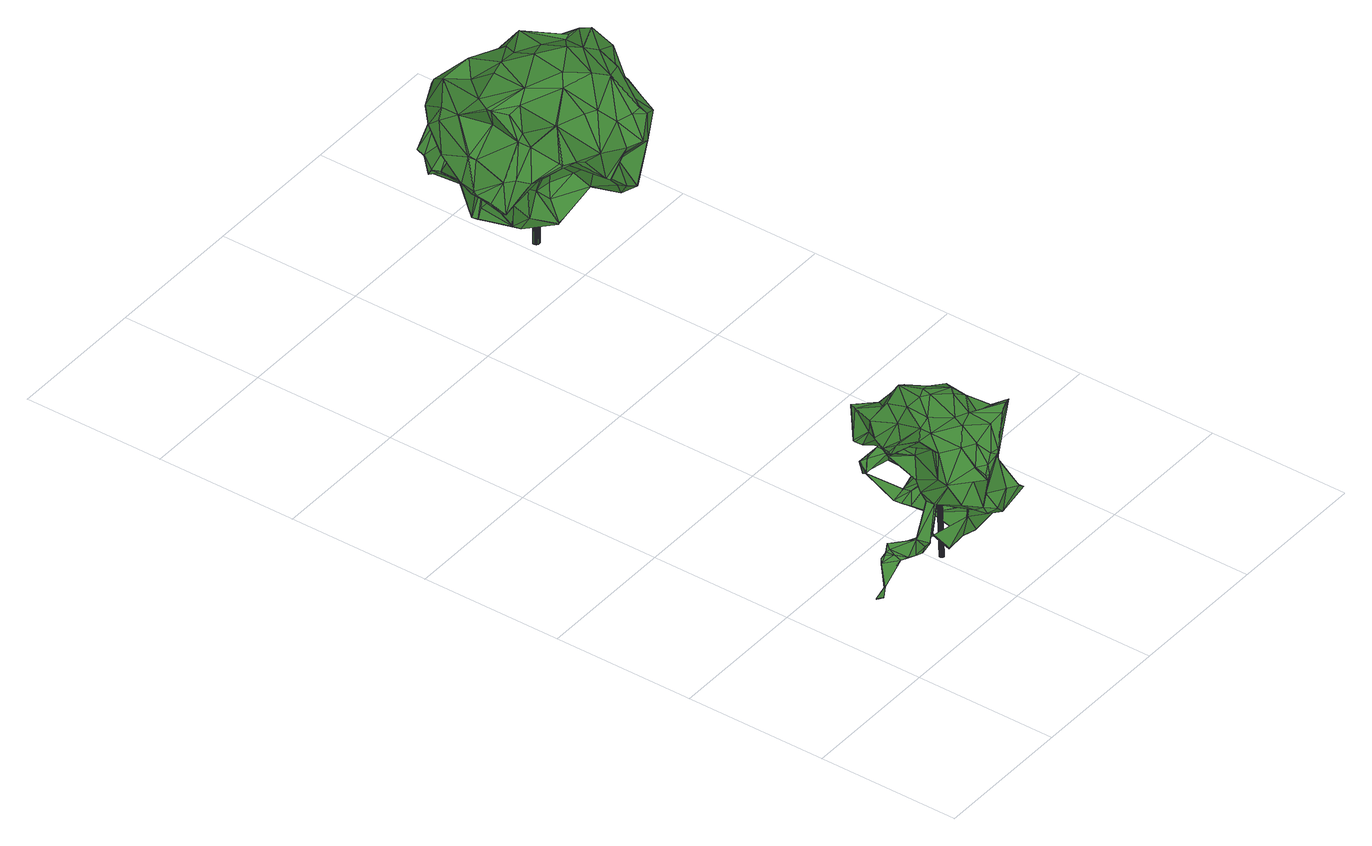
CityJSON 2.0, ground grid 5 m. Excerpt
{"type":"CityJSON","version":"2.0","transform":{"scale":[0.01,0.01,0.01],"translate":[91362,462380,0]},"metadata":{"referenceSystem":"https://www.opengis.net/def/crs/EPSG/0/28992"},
"CityObjects":{
"tree1":{"type":"SolitaryVegetationObject","attributes":{"gtid":283,"crown_width_m":5.28,"crown_median_z":3.68,"trunk_H_m":3.56,"trunk_DBH_m":0.152,"trunk_radius_m":0.0759,"trunk_base_height_m":0.12,"original_gtid":"288"},"geometry":[{"type":"Solid","lod":"3","boundaries":[[[[0,1,2]],[[3,4,5]],[[6,7,8]],[[9,10,11]],[[12,13,14]],[[15,16,17]],[[18,19,20]],[[21,13,12]],[[22,23,24]],[[25,23,22]],[[26,27,18]],[[28,29,30]],[[31,32,33]],[[34,35,36]],[[37,38,39]],[[40,41,42]],[[43,44,45]],[[46,47,48]],[[49,5,50]],[[51,52,53]],[[54,55,56]],[[15,49,57]],[[54,58,55]],[[59,4,60]],[[61,62,56]],[[63,64,65]],[[66,67,36]],[[68,69,70]],[[37,70,69]],[[71,37,39]],[[32,72,73]],[[32,73,33]],[[58,74,55]],[[75,76,77]],[[78,79,80]],[[81,79,78]],[[82,83,84]],[[82,84,85]],[[72,32,86]],[[86,87,72]],[[88,89,90]],[[91,92,93]],[[94,92,91]],[[95,96,97]],[[98,97,96]],[[26,99,100]],[[101,102,103]],[[101,103,104]],[[105,106,107]],[[108,109,67]],[[21,110,13]],[[54,111,112]],[[113,114,115]],[[116,117,11]],[[118,7,6]],[[119,120,121]],[[122,111,123]],[[124,125,126]],[[127,59,60]],[[128,24,25]],[[12,14,98]],[[129,70,130]],[[131,130,70]],[[132,133,128]],[[4,36,60]],[[4,34,36]],[[68,134,135]],[[136,137,138]],[[139,140,141]],[[142,141,140]],[[106,105,143]],[[144,9,145]],[[146,85,147]],[[148,149,150]],[[23,59,151]],[[152,20,19]],[[108,153,139]],[[67,153,108]],[[154,155,156]],[[154,156,157]],[[158,159,75]],[[158,75,160]],[[161,128,162]],[[25,162,128]],[[121,109,163]],[[164,165,166]],[[65,167,99]],[[168,169,170]],[[117,116,171]],[[172,25,24]],[[173,113,174]],[[175,5,45]],[[74,176,55]],[[168,44,169]],[[177,64,63]],[[178,179,138]],[[118,6,180]],[[28,10,144]],[[9,144,10]],[[74,181,176]],[[182,183,133]],[[61,33,63]],[[8,184,180]],[[25,185,23]],[[141,135,28]],[[99,62,61]],[[180,6,8]],[[171,186,2]],[[131,186,171]],[[149,148,167]],[[51,187,21]],[[188,189,143]],[[85,84,190]],[[18,191,62]],[[120,192,121]],[[81,155,193]],[[26,62,99]],[[26,18,62]],[[194,103,86]],[[195,102,101]],[[23,50,59]],[[48,84,83]],[[74,58,196]],[[11,10,130]],[[1,197,2]],[[160,198,158]],[[199,200,125]],[[144,46,201]],[[13,113,14]],[[171,2,197]],[[117,171,202]],[[139,153,203]],[[143,53,204]],[[106,143,204]],[[204,150,106]],[[65,64,149]],[[55,176,56]],[[205,206,207]],[[207,208,16]],[[53,143,189]],[[145,93,47]],[[209,161,162]],[[162,210,209]],[[151,59,127]],[[12,211,21]],[[141,108,139]],[[212,108,141]],[[118,180,213]],[[89,214,90]],[[209,132,161]],[[215,147,216]],[[175,44,217]],[[218,70,219]],[[176,220,56]],[[111,54,221]],[[21,187,110]],[[13,174,113]],[[26,100,222]],[[83,82,146]],[[198,164,223]],[[160,164,198]],[[172,24,151]],[[224,4,3]],[[29,134,119]],[[34,224,35]],[[225,35,224]],[[226,102,195]],[[92,94,227]],[[92,227,228]],[[88,209,210]],[[91,203,166]],[[88,210,89]],[[223,203,153]],[[46,144,145]],[[181,74,196]],[[47,46,145]],[[46,229,207]],[[48,229,46]],[[223,164,166]],[[131,116,130]],[[95,217,168]],[[218,230,186]],[[28,134,29]],[[135,134,28]],[[116,131,171]],[[1,231,232]],[[232,231,230]],[[51,189,233]],[[53,189,51]],[[48,47,234]],[[48,234,84]],[[235,22,182]],[[155,22,235]],[[88,236,132]],[[88,132,209]],[[132,236,133]],[[237,133,236]],[[89,182,237]],[[238,126,125]],[[239,126,238]],[[125,200,32]],[[240,204,52]],[[241,242,112]],[[146,147,228]],[[78,242,241]],[[11,142,9]],[[105,107,243]],[[43,157,44]],[[169,44,157]],[[51,211,52]],[[21,211,51]],[[168,217,44]],[[40,244,41]],[[152,222,157]],[[155,245,22]],[[154,245,155]],[[196,90,181]],[[32,200,86]],[[133,183,24]],[[86,200,194]],[[212,144,201]],[[201,163,212]],[[217,95,97]],[[118,231,7]],[[16,201,207]],[[46,207,201]],[[77,160,75]],[[233,227,94]],[[175,45,44]],[[145,9,142]],[[86,103,87]],[[102,87,103]],[[204,53,52]],[[246,153,66]],[[35,225,173]],[[172,247,248]],[[110,76,159]],[[205,239,20]],[[237,236,89]],[[249,250,205]],[[105,188,143]],[[107,150,149]],[[15,17,208]],[[251,252,210]],[[253,155,89]],[[67,66,153]],[[173,174,159]],[[253,89,210]],[[212,28,144]],[[212,141,28]],[[63,73,177]],[[198,223,153]],[[254,166,165]],[[254,94,91]],[[160,77,165]],[[16,163,201]],[[246,198,153]],[[36,255,66]],[[255,246,66]],[[35,255,36]],[[157,43,154]],[[112,111,122]],[[23,185,49]],[[36,109,121]],[[125,31,238]],[[175,173,225]],[[120,119,247]],[[130,116,11]],[[43,45,154]],[[205,207,249]],[[68,129,30]],[[132,128,161]],[[196,236,88]],[[113,115,14]],[[170,256,168]],[[168,256,95]],[[14,115,98]],[[97,98,115]],[[257,258,179]],[[240,256,100]],[[170,100,256]],[[88,90,196]],[[191,80,79]],[[173,114,113]],[[52,98,96]],[[52,96,240]],[[3,5,175]],[[39,11,71]],[[238,31,259]],[[68,30,134]],[[226,260,243]],[[175,261,173]],[[262,261,175]],[[226,83,263]],[[73,63,33]],[[235,81,112]],[[195,101,83]],[[18,27,19]],[[172,127,120]],[[172,120,247]],[[247,119,134]],[[163,109,212]],[[36,67,109]],[[191,18,80]],[[232,202,1]],[[230,218,232]],[[260,146,228]],[[2,186,0]],[[230,0,186]],[[233,189,227]],[[68,70,129]],[[206,156,252]],[[185,25,172]],[[185,172,121]],[[60,121,192]],[[60,36,121]],[[157,156,206]],[[202,197,1]],[[202,171,197]],[[173,158,255]],[[35,173,255]],[[159,158,173]],[[255,158,246]],[[246,158,198]],[[91,140,139]],[[93,140,91]],[[243,107,264]],[[177,72,87]],[[73,72,177]],[[194,104,103]],[[91,139,203]],[[42,257,137]],[[136,257,42]],[[249,229,265]],[[32,31,125]],[[47,93,234]],[[22,24,183]],[[170,222,100]],[[170,169,222]],[[157,222,169]],[[215,93,92]],[[216,93,215]],[[80,242,78]],[[85,146,82]],[[99,266,100]],[[54,242,58]],[[112,242,54]],[[133,24,128]],[[200,199,267]],[[104,194,267]],[[267,194,200]],[[62,191,56]],[[83,226,195]],[[221,54,191]],[[56,191,54]],[[267,265,104]],[[226,264,102]],[[243,264,226]],[[166,203,223]],[[163,268,269]],[[265,48,101]],[[265,101,104]],[[270,250,265]],[[107,149,271]],[[267,199,265]],[[177,271,64]],[[149,64,271]],[[240,96,95]],[[240,95,256]],[[7,231,184]],[[7,184,8]],[[0,230,184]],[[0,184,1]],[[231,1,184]],[[231,118,213]],[[184,213,180]],[[184,230,213]],[[213,230,231]],[[129,130,272]],[[129,272,10]],[[129,10,30]],[[4,59,5]],[[28,30,10]],[[10,272,130]],[[206,252,251]],[[235,193,155]],[[237,182,133]],[[265,250,249]],[[16,208,17]],[[159,76,75]],[[218,186,273]],[[106,150,107]],[[177,87,274]],[[191,79,221]],[[107,271,264]],[[177,274,271]],[[102,264,274]],[[87,102,274]],[[260,188,243]],[[105,243,188]],[[30,29,248]],[[217,262,175]],[[240,150,204]],[[148,150,240]],[[225,3,175]],[[224,3,225]],[[232,275,202]],[[219,275,232]],[[218,219,232]],[[71,219,37]],[[219,70,37]],[[23,151,24]],[[70,273,131]],[[120,127,192]],[[162,245,210]],[[60,192,127]],[[212,109,108]],[[234,93,216]],[[216,147,276]],[[190,276,147]],[[228,227,260]],[[42,137,40]],[[111,193,123]],[[178,257,179]],[[89,81,182]],[[112,81,241]],[[58,242,80]],[[250,126,239]],[[124,126,250]],[[277,278,41]],[[80,220,176]],[[238,220,80]],[[83,101,48]],[[11,279,142]],[[39,279,11]],[[16,15,268]],[[16,268,163]],[[131,273,186]],[[247,134,30]],[[37,135,38]],[[5,59,50]],[[193,122,123]],[[40,280,277]],[[40,137,280]],[[57,269,268]],[[97,262,217]],[[152,27,222]],[[30,248,247]],[[97,115,262]],[[178,138,257]],[[263,260,226]],[[137,257,138]],[[89,236,214]],[[214,80,176]],[[22,183,182]],[[13,110,174]],[[34,4,224]],[[172,151,127]],[[56,259,61]],[[33,61,259]],[[210,245,251]],[[31,33,259]],[[94,77,233]],[[270,265,199]],[[205,250,239]],[[179,281,138]],[[25,245,162]],[[235,182,81]],[[49,185,121]],[[121,57,49]],[[15,208,49]],[[141,142,279]],[[135,279,38]],[[135,141,279]],[[121,163,57]],[[57,163,269]],[[39,38,279]],[[45,49,154]],[[49,208,154]],[[45,5,49]],[[254,165,94]],[[94,165,77]],[[160,165,164]],[[254,91,166]],[[157,20,152]],[[121,29,119]],[[20,157,282]],[[259,220,238]],[[238,283,239]],[[283,18,20]],[[238,80,283]],[[20,239,283]],[[65,99,284]],[[172,29,121]],[[80,18,283]],[[80,214,58]],[[196,214,236]],[[58,214,196]],[[219,71,275]],[[202,275,117]],[[117,275,11]],[[71,11,275]],[[42,278,280]],[[42,41,278]],[[277,280,278]],[[56,220,259]],[[190,147,85]],[[98,211,12]],[[52,211,98]],[[222,27,26]],[[27,152,19]],[[263,146,260]],[[83,146,263]],[[240,266,148]],[[100,266,240]],[[15,57,268]],[[276,190,285]],[[276,285,234]],[[112,122,235]],[[155,81,89]],[[235,122,193]],[[241,81,78]],[[205,20,206]],[[206,20,282]],[[233,76,51]],[[207,206,208]],[[136,258,257]],[[179,258,281]],[[214,176,90]],[[135,37,69]],[[135,69,68]],[[253,210,252]],[[176,181,90]],[[251,208,206]],[[260,227,188]],[[188,227,189]],[[145,140,93]],[[142,140,145]],[[149,167,65]],[[48,265,229]],[[207,229,249]],[[157,206,282]],[[258,136,281]],[[138,281,136]],[[77,76,233]],[[280,137,136]],[[280,136,42]],[[216,286,234]],[[51,76,187]],[[262,115,114]],[[286,276,234]],[[216,276,286]],[[172,248,29]],[[262,114,261]],[[159,174,110]],[[228,147,92]],[[215,92,147]],[[167,148,266]],[[167,266,99]],[[187,76,110]],[[173,261,114]],[[61,284,99]],[[63,284,61]],[[284,63,65]],[[70,218,273]],[[125,124,199]],[[274,264,271]],[[193,79,81]],[[270,124,250]],[[199,124,270]],[[25,22,245]],[[208,245,154]],[[251,245,208]],[[253,252,155]],[[41,244,277]],[[277,244,40]],[[84,285,190]],[[221,79,111]],[[193,111,79]],[[252,156,155]],[[49,50,23]],[[234,285,84]],[[287,288,289]],[[287,289,290]],[[290,289,291]],[[290,291,292]],[[289,288,293]],[[289,293,291]],[[291,293,294]],[[291,294,292]],[[293,288,295]],[[293,295,294]],[[294,295,296]],[[294,296,292]],[[295,288,297]],[[295,297,296]],[[296,297,298]],[[296,298,292]],[[297,288,299]],[[297,299,298]],[[298,299,300]],[[298,300,292]],[[299,288,301]],[[299,301,300]],[[300,301,302]],[[300,302,292]],[[301,288,303]],[[301,303,302]],[[302,303,304]],[[302,304,292]],[[303,288,305]],[[303,305,304]],[[304,305,306]],[[304,306,292]],[[305,288,307]],[[305,307,306]],[[306,307,308]],[[306,308,292]],[[307,288,309]],[[307,309,308]],[[308,309,310]],[[308,310,292]],[[309,288,311]],[[309,311,310]],[[310,311,312]],[[310,312,292]],[[311,288,313]],[[311,313,312]],[[312,313,314]],[[312,314,292]],[[313,288,315]],[[313,315,314]],[[314,315,316]],[[314,316,292]],[[315,288,317]],[[315,317,316]],[[316,317,318]],[[316,318,292]],[[317,288,319]],[[317,319,318]],[[318,319,320]],[[318,320,292]],[[319,288,321]],[[319,321,320]],[[320,321,322]],[[320,322,292]],[[321,288,323]],[[321,323,322]],[[322,323,324]],[[322,324,292]],[[323,288,325]],[[323,325,324]],[[324,325,326]],[[324,326,292]],[[325,288,327]],[[325,327,326]],[[326,327,328]],[[326,328,292]],[[327,288,329]],[[327,329,328]],[[328,329,330]],[[328,330,292]],[[329,288,331]],[[329,331,330]],[[330,331,332]],[[330,332,292]],[[331,288,333]],[[331,333,332]],[[332,333,334]],[[332,334,292]],[[333,288,335]],[[333,335,334]],[[334,335,336]],[[334,336,292]],[[335,288,287]],[[335,287,336]],[[336,287,290]],[[336,290,292]]]]}]},
"tree2":{"type":"SolitaryVegetationObject","attributes":{"gtid":260,"crown_width_m":7.2,"crown_median_z":4.15,"trunk_H_m":3.86,"trunk_DBH_m":0.226,"trunk_radius_m":0.113,"trunk_base_height_m":0.29,"original_gtid":"265"},"geometry":[{"type":"Solid","lod":"3","boundaries":[[[[337,338,339]],[[340,341,342]],[[343,341,340]],[[343,340,344]],[[345,343,344]],[[346,339,347]],[[348,349,350]],[[351,350,349]],[[352,353,354]],[[355,354,353]],[[356,357,358]],[[356,358,359]],[[360,361,362]],[[363,364,365]],[[366,367,368]],[[369,370,371]],[[372,373,374]],[[375,376,377]],[[378,379,380]],[[381,382,383]],[[384,385,386]],[[387,385,384]],[[388,389,390]],[[391,386,392]],[[375,393,394]],[[395,396,384]],[[355,397,398]],[[399,391,400]],[[401,402,370]],[[403,382,381]],[[404,405,406]],[[407,406,405]],[[362,358,357]],[[359,358,362]],[[408,409,410]],[[411,412,413]],[[414,384,386]],[[349,415,416]],[[345,344,417]],[[396,387,384]],[[418,419,420]],[[421,422,423]],[[424,425,400]],[[399,400,425]],[[426,392,427]],[[390,417,344]],[[428,429,430]],[[431,432,433]],[[434,435,430]],[[436,437,421]],[[438,437,436]],[[439,428,430]],[[440,428,439]],[[376,441,377]],[[339,442,443]],[[380,337,444]],[[416,445,346]],[[385,387,446]],[[432,447,448]],[[357,356,449]],[[450,342,341]],[[451,418,420]],[[414,391,399]],[[414,386,391]],[[452,428,440]],[[371,370,408]],[[430,435,453]],[[430,453,439]],[[399,454,414]],[[455,456,378]],[[404,457,354]],[[404,354,355]],[[458,350,351]],[[347,459,460]],[[461,428,452]],[[462,463,437]],[[338,464,459]],[[465,466,467]],[[468,469,470]],[[468,353,469]],[[381,471,403]],[[392,385,427]],[[392,386,385]],[[362,361,359]],[[454,399,425]],[[472,473,474]],[[475,346,347]],[[452,440,476]],[[388,366,389]],[[477,478,479]],[[480,481,413]],[[482,406,483]],[[464,484,369]],[[485,369,484]],[[390,389,417]],[[374,486,487]],[[452,488,461]],[[342,489,490]],[[338,459,347]],[[456,491,378]],[[338,347,339]],[[364,492,493]],[[494,394,495]],[[496,497,498]],[[435,481,453]],[[435,388,481]],[[499,360,431]],[[398,478,374]],[[398,382,478]],[[436,421,372]],[[470,500,446]],[[398,374,373]],[[462,501,502]],[[431,503,499]],[[433,503,431]],[[345,504,343]],[[424,505,425]],[[380,444,378]],[[373,423,506]],[[480,401,507]],[[366,504,345]],[[366,345,417]],[[507,508,440]],[[450,341,509]],[[341,473,509]],[[346,510,416]],[[511,512,505]],[[401,370,369]],[[483,513,511]],[[483,511,482]],[[514,415,515]],[[460,459,369]],[[369,459,464]],[[516,517,518]],[[375,519,376]],[[445,520,346]],[[490,489,460]],[[375,377,441]],[[437,463,421]],[[421,463,521]],[[502,503,433]],[[486,478,522]],[[471,468,523]],[[471,381,468]],[[348,515,415]],[[523,468,350]],[[394,491,519]],[[379,491,394]],[[373,421,423]],[[394,494,524]],[[525,524,494]],[[434,429,428]],[[430,429,434]],[[470,354,457]],[[521,422,421]],[[451,526,527]],[[457,404,528]],[[376,519,529]],[[375,394,519]],[[474,530,472]],[[506,423,531]],[[512,532,505]],[[500,533,427]],[[534,451,535]],[[536,351,510]],[[352,469,353]],[[476,440,508]],[[537,530,474]],[[372,538,436]],[[539,528,540]],[[367,388,501]],[[367,501,462]],[[440,480,507]],[[436,538,438]],[[342,450,489]],[[541,495,393]],[[480,453,481]],[[393,495,394]],[[484,508,485]],[[542,460,489]],[[424,400,539]],[[473,341,474]],[[543,540,482]],[[539,540,543]],[[460,475,347]],[[479,382,544]],[[457,528,539]],[[545,381,383]],[[387,396,468]],[[397,353,545]],[[546,547,548]],[[472,487,549]],[[550,551,456]],[[552,380,553]],[[554,553,380]],[[545,383,382]],[[369,371,460]],[[490,460,371]],[[492,555,361]],[[390,481,388]],[[556,380,379]],[[370,402,412]],[[361,555,359]],[[499,557,360]],[[360,362,431]],[[432,431,362]],[[525,363,461]],[[558,423,559]],[[558,559,465]],[[556,560,476]],[[371,408,410]],[[371,410,490]],[[342,410,409]],[[443,444,337]],[[443,337,339]],[[406,513,483]],[[433,422,521]],[[427,533,426]],[[370,409,408]],[[453,480,439]],[[401,480,402]],[[551,550,561]],[[551,561,454]],[[439,480,440]],[[359,494,562]],[[525,494,359]],[[458,419,527]],[[378,444,455]],[[443,455,444]],[[500,539,533]],[[500,457,539]],[[400,533,539]],[[426,533,400]],[[432,448,433]],[[344,409,563]],[[355,558,564]],[[422,565,423]],[[370,412,409]],[[448,422,433]],[[543,566,505]],[[567,566,543]],[[514,515,568]],[[555,492,363]],[[369,507,401]],[[485,507,369]],[[400,392,426]],[[391,392,400]],[[385,500,427]],[[396,515,348]],[[395,515,396]],[[550,568,515]],[[550,515,395]],[[403,523,350]],[[471,523,403]],[[414,561,569]],[[493,557,570]],[[492,557,493]],[[570,557,499]],[[445,415,514]],[[349,510,351]],[[416,510,349]],[[511,513,571]],[[374,487,538]],[[502,572,503]],[[526,479,544]],[[567,543,482]],[[555,363,359]],[[410,342,490]],[[359,363,525]],[[525,461,488]],[[492,364,363]],[[389,366,417]],[[458,351,419]],[[428,365,434]],[[480,412,402]],[[438,573,437]],[[574,573,438]],[[462,575,367]],[[536,419,351]],[[496,419,536]],[[424,539,543]],[[545,468,381]],[[357,447,432]],[[502,501,435]],[[461,365,428]],[[363,365,461]],[[443,442,576]],[[443,576,455]],[[442,520,568]],[[492,361,557]],[[577,572,516]],[[516,572,502]],[[578,486,522]],[[491,529,519]],[[482,540,528]],[[454,561,414]],[[524,379,394]],[[447,579,547]],[[449,541,580]],[[449,356,541]],[[445,416,415]],[[536,510,346]],[[536,346,475]],[[506,581,373]],[[577,570,572]],[[499,503,572]],[[499,572,570]],[[467,582,564]],[[564,405,404]],[[339,346,520]],[[550,569,561]],[[403,544,382]],[[563,409,411]],[[507,485,508]],[[348,415,349]],[[360,557,361]],[[366,368,504]],[[438,504,368]],[[583,541,532]],[[583,532,512]],[[541,393,532]],[[536,475,496]],[[337,552,338]],[[556,379,524]],[[541,356,495]],[[584,448,447]],[[407,513,406]],[[355,353,397]],[[465,564,558]],[[411,409,412]],[[477,534,549]],[[340,409,344]],[[342,409,340]],[[403,585,544]],[[586,584,546]],[[586,546,559]],[[378,491,379]],[[352,354,470]],[[372,421,373]],[[482,511,567]],[[478,486,374]],[[509,489,450]],[[587,588,516]],[[542,489,496]],[[374,538,372]],[[434,518,588]],[[511,505,566]],[[350,585,403]],[[491,456,529]],[[579,589,548]],[[551,376,529]],[[476,560,452]],[[488,452,560]],[[414,569,384]],[[395,384,569]],[[549,487,578]],[[486,578,487]],[[419,418,527]],[[466,465,407]],[[524,525,560]],[[524,560,556]],[[488,560,525]],[[395,569,550]],[[355,581,558]],[[494,356,562]],[[495,356,494]],[[458,526,544]],[[458,544,585]],[[343,537,341]],[[489,497,496]],[[496,420,419]],[[564,582,405]],[[352,470,469]],[[554,476,484]],[[493,570,577]],[[538,537,438]],[[388,435,501]],[[435,434,587]],[[504,438,537]],[[504,537,343]],[[477,526,451]],[[479,526,477]],[[355,564,404]],[[398,397,382]],[[545,382,397]],[[559,423,565]],[[513,548,589]],[[513,589,571]],[[465,467,564]],[[339,520,442]],[[556,476,554]],[[556,554,380]],[[477,522,478]],[[497,509,590]],[[464,338,552]],[[484,476,508]],[[568,520,514]],[[445,514,520]],[[380,552,337]],[[568,576,442]],[[591,576,568]],[[502,435,587]],[[502,587,516]],[[545,353,468]],[[348,468,396]],[[350,468,348]],[[425,592,454]],[[505,592,425]],[[424,543,505]],[[505,441,592]],[[454,592,441]],[[511,566,567]],[[357,579,447]],[[497,590,498]],[[365,593,434]],[[458,527,526]],[[382,479,478]],[[482,528,406]],[[388,367,366]],[[591,456,576]],[[455,576,456]],[[466,407,582]],[[405,582,407]],[[591,550,456]],[[475,542,496]],[[591,568,550]],[[404,406,528]],[[549,578,522]],[[549,522,477]],[[460,542,475]],[[448,584,586]],[[481,411,413]],[[344,411,390]],[[481,390,411]],[[474,341,537]],[[344,563,411]],[[362,357,432]],[[537,538,530]],[[580,594,579]],[[580,579,357]],[[462,574,575]],[[487,472,530]],[[487,530,538]],[[498,420,496]],[[413,412,480]],[[473,590,509]],[[473,535,590]],[[579,594,589]],[[451,527,418]],[[595,368,575]],[[575,368,367]],[[516,518,577]],[[364,518,365]],[[593,518,434]],[[365,518,593]],[[577,518,493]],[[493,518,364]],[[547,546,584]],[[385,446,500]],[[441,596,454]],[[376,596,441]],[[454,596,551]],[[376,551,596]],[[420,535,451]],[[470,457,500]],[[477,451,534]],[[498,590,420]],[[420,590,535]],[[551,529,456]],[[470,446,468]],[[468,446,387]],[[472,535,473]],[[509,497,489]],[[472,549,535]],[[587,434,588]],[[534,535,549]],[[355,398,581]],[[516,588,517]],[[517,588,518]],[[574,462,573]],[[437,573,462]],[[438,368,595]],[[448,559,565]],[[448,565,422]],[[359,562,356]],[[464,553,484]],[[554,484,553]],[[552,553,464]],[[373,581,398]],[[585,597,458]],[[585,350,597]],[[458,597,350]],[[559,448,586]],[[438,598,574]],[[595,598,438]],[[575,598,595]],[[584,447,547]],[[575,574,598]],[[559,546,465]],[[513,407,546]],[[407,465,546]],[[599,433,600]],[[599,600,463]],[[521,600,433]],[[463,600,521]],[[558,531,423]],[[513,546,548]],[[357,449,580]],[[558,581,531]],[[506,531,581]],[[467,466,582]],[[580,571,594]],[[541,571,580]],[[511,571,541]],[[512,511,541]],[[583,512,541]],[[548,547,579]],[[571,589,594]],[[463,462,599]],[[375,532,393]],[[441,505,532]],[[441,532,375]],[[433,599,502]],[[502,599,462]],[[601,602,603]],[[601,603,604]],[[604,603,605]],[[604,605,606]],[[603,602,607]],[[603,607,605]],[[605,607,608]],[[605,608,606]],[[607,602,609]],[[607,609,608]],[[608,609,610]],[[608,610,606]],[[609,602,611]],[[609,611,610]],[[610,611,612]],[[610,612,606]],[[611,602,613]],[[611,613,612]],[[612,613,614]],[[612,614,606]],[[613,602,615]],[[613,615,614]],[[614,615,616]],[[614,616,606]],[[615,602,617]],[[615,617,616]],[[616,617,618]],[[616,618,606]],[[617,602,619]],[[617,619,618]],[[618,619,620]],[[618,620,606]],[[619,602,621]],[[619,621,620]],[[620,621,622]],[[620,622,606]],[[621,602,623]],[[621,623,622]],[[622,623,624]],[[622,624,606]],[[623,602,625]],[[623,625,624]],[[624,625,626]],[[624,626,606]],[[625,602,627]],[[625,627,626]],[[626,627,628]],[[626,628,606]],[[627,602,629]],[[627,629,628]],[[628,629,630]],[[628,630,606]],[[629,602,631]],[[629,631,630]],[[630,631,632]],[[630,632,606]],[[631,602,633]],[[631,633,632]],[[632,633,634]],[[632,634,606]],[[633,602,635]],[[633,635,634]],[[634,635,636]],[[634,636,606]],[[635,602,637]],[[635,637,636]],[[636,637,638]],[[636,638,606]],[[637,602,639]],[[637,639,638]],[[638,639,640]],[[638,640,606]],[[639,602,641]],[[639,641,640]],[[640,641,642]],[[640,642,606]],[[641,602,643]],[[641,643,642]],[[642,643,644]],[[642,644,606]],[[643,602,645]],[[643,645,644]],[[644,645,646]],[[644,646,606]],[[645,602,647]],[[645,647,646]],[[646,647,648]],[[646,648,606]],[[647,602,649]],[[647,649,648]],[[648,649,650]],[[648,650,606]],[[649,602,601]],[[649,601,650]],[[650,601,604]],[[650,604,606]]]]}]}
},
"vertices":[
[185,281,205],[186,279,206],[196,288,215],[650,163,298],[652,189,212],[632,240,250],[72,214,170],[73,214,172],[71,216,172],[400,269,318],[376,271,197],[324,251,225],[681,164,584],[680,163,584],[708,202,491],[620,270,315],[510,246,368],[619,277,346],[623,494,365],[648,473,364],[610,458,370],[666,162,583],[572,381,193],[603,258,178],[529,344,157],[528,344,159],[674,478,362],[673,476,361],[389,237,217],[418,254,183],[417,256,182],[555,549,402],[495,597,439],[531,604,434],[670,100,282],[641,95,307],[586,117,232],[298,207,211],[338,208,222],[302,201,234],[624,355,461],[659,238,486],[561,299,490],[633,322,364],[691,301,387],[636,265,296],[399,306,383],[398,305,384],[380,398,442],[603,238,233],[613,257,178],[578,237,563],[637,295,567],[602,315,585],[595,558,220],[539,593,260],[568,577,279],[603,236,234],[489,574,228],[614,256,176],[623,174,183],[572,559,388],[611,515,371],[550,574,449],[547,512,508],[554,494,419],[505,77,312],[481,98,298],[375,269,195],[324,251,223],[314,292,198],[272,212,214],[467,603,494],[496,603,474],[484,584,272],[537,126,483],[599,173,535],[520,166,513],[598,532,244],[599,531,245],[584,544,265],[610,458,232],[332,360,508],[349,396,493],[338,374,494],[319,344,512],[426,563,400],[454,576,499],[457,433,208],[499,428,228],[473,550,249],[379,177,434],[398,220,526],[380,208,440],[459,180,527],[705,330,445],[682,290,515],[687,263,492],[696,243,516],[624,503,393],[708,443,434],[388,450,477],[427,502,501],[441,516,445],[420,524,404],[522,384,590],[553,395,596],[542,478,579],[455,126,316],[508,180,294],[635,156,564],[614,516,219],[617,486,195],[674,180,470],[674,182,469],[709,204,491],[250,304,232],[239,288,224],[113,217,150],[452,219,126],[519,219,132],[525,205,210],[618,486,196],[614,501,213],[469,496,431],[535,540,419],[552,494,418],[573,209,126],[527,345,157],[336,307,178],[314,294,200],[250,306,231],[461,405,207],[538,361,145],[416,255,182],[366,228,216],[490,333,478],[566,392,406],[516,418,430],[406,139,358],[409,187,411],[408,236,314],[405,242,315],[548,363,592],[401,270,318],[387,280,354],[361,352,518],[369,273,564],[640,454,517],[602,501,533],[601,409,571],[569,232,143],[661,461,369],[470,106,325],[585,346,292],[618,419,257],[584,347,293],[641,386,384],[561,120,467],[572,124,478],[502,110,469],[463,373,210],[463,372,212],[518,206,303],[466,93,456],[466,131,470],[457,80,450],[573,459,421],[748,344,405],[739,385,388],[731,399,416],[223,290,222],[519,221,132],[631,170,382],[643,170,480],[650,223,342],[514,576,269],[526,540,495],[627,425,496],[558,472,521],[113,218,148],[484,582,273],[571,383,193],[539,360,146],[144,239,159],[576,244,180],[223,291,220],[634,157,565],[479,322,565],[528,256,566],[318,343,511],[586,546,264],[573,208,128],[612,458,232],[425,555,398],[383,452,488],[472,551,248],[210,286,219],[488,94,446],[433,520,412],[427,555,398],[427,266,338],[234,267,215],[462,137,416],[624,340,583],[525,397,375],[533,387,370],[489,346,385],[583,345,292],[460,405,209],[499,398,235],[623,243,535],[410,237,313],[146,238,158],[474,550,248],[398,232,524],[405,250,523],[691,299,389],[241,249,197],[260,232,204],[566,575,280],[600,533,244],[677,431,384],[461,80,448],[658,132,293],[640,169,346],[442,408,526],[435,277,552],[369,273,566],[452,399,444],[173,258,156],[146,237,160],[240,248,199],[514,217,562],[419,327,454],[623,430,207],[459,434,207],[521,376,172],[569,542,391],[576,499,395],[678,398,538],[612,501,213],[594,556,221],[488,405,563],[680,320,419],[557,366,260],[517,131,337],[452,220,124],[453,221,126],[498,396,393],[497,424,399],[557,361,276],[558,363,276],[558,368,262],[465,133,469],[597,112,316],[726,363,434],[611,370,487],[545,366,546],[570,558,388],[424,310,564],[629,172,381],[686,217,477],[386,357,518],[488,481,541],[423,433,440],[675,438,440],[422,524,403],[608,224,317],[549,191,295],[468,480,435],[530,493,554],[337,307,180],[239,288,222],[483,495,526],[258,232,206],[361,350,517],[607,312,366],[557,215,453],[337,209,223],[532,270,418],[486,438,518],[614,437,389],[608,498,369],[592,526,392],[333,358,506],[419,315,520],[533,302,12],[525,302,12],[532,304,12],[538,321,368],[538,323,368],[531,321,368],[531,306,12],[537,325,368],[530,308,12],[536,327,368],[529,309,12],[534,328,368],[527,309,12],[532,328,368],[525,310,12],[530,329,368],[523,309,12],[529,328,368],[521,308,12],[527,327,368],[519,307,12],[525,326,368],[518,305,12],[524,324,368],[518,304,12],[524,323,368],[518,302,12],[523,321,368],[518,300,12],[524,319,368],[519,298,12],[525,317,368],[520,296,12],[526,315,368],[522,295,12],[527,314,368],[524,295,12],[529,314,368],[525,294,12],[531,313,368],[527,295,12],[533,314,368],[529,296,12],[535,315,368],[531,297,12],[537,316,368],[532,298,12],[538,317,368],[532,300,12],[538,319,368],
[1180,2205,713],[1084,2130,780],[1122,2097,769],[711,2047,534],[752,2020,509],[806,2062,597],[675,2058,422],[686,2076,529],[649,2096,463],[1099,1976,730],[1028,1996,776],[1246,1923,530],[1150,1876,598],[1181,1896,465],[1087,1844,544],[1207,2135,380],[1123,2012,335],[1174,2149,314],[1066,2083,332],[1049,2464,386],[1011,2404,297],[979,2440,382],[973,2526,395],[849,2476,333],[856,2511,344],[878,2451,334],[916,2527,415],[910,2503,416],[912,2474,542],[675,2153,439],[726,2205,442],[767,2110,406],[876,2137,748],[774,2189,700],[840,2129,707],[888,2017,270],[911,2063,287],[890,2017,272],[1302,2483,469],[1298,2426,533],[1314,2469,473],[1206,2295,671],[1129,2386,616],[1098,2321,745],[1139,1930,305],[1113,1946,283],[1129,1956,293],[1381,2058,426],[1377,2081,347],[1412,2087,379],[1299,2028,330],[672,2225,469],[656,2174,460],[646,2160,482],[1449,2163,300],[1447,2162,298],[1213,2412,398],[1182,2455,490],[1327,2077,525],[1302,2004,471],[1081,2024,321],[1039,2009,324],[1440,2278,338],[1403,2227,286],[771,2205,702],[768,2199,698],[1102,1876,349],[1114,2188,276],[1060,2198,240],[1135,2263,281],[1037,2227,178],[808,2144,684],[805,2109,598],[820,2105,622],[734,2215,524],[813,2210,613],[730,2238,530],[1403,2184,389],[1192,1987,602],[1134,1892,624],[640,2144,476],[965,1877,457],[1038,1870,538],[955,1886,465],[841,2139,269],[878,2226,298],[914,2160,288],[1408,2309,297],[1428,2316,309],[1413,2186,289],[1391,2155,301],[815,2466,567],[776,2424,536],[759,2415,553],[807,2439,325],[911,2393,324],[835,2323,309],[777,2415,518],[724,2339,494],[795,2090,277],[762,2218,274],[769,2102,298],[780,2378,621],[820,2402,697],[1357,2439,443],[1249,2158,738],[1228,2190,733],[1198,2208,720],[1177,2006,702],[1299,2031,330],[1010,2401,296],[937,2308,333],[1064,2414,237],[853,1989,538],[973,1909,453],[880,2481,622],[757,2373,588],[1390,2311,442],[1240,2278,658],[1270,2284,626],[1224,2138,236],[1034,1905,487],[976,2067,780],[938,2036,755],[934,2530,550],[737,2233,291],[774,2224,271],[994,2188,782],[1032,2227,186],[1030,2199,143],[1029,2198,146],[1189,1985,403],[1188,1987,405],[1279,2095,357],[1139,1924,327],[835,2039,482],[852,1983,520],[791,2027,490],[1003,1954,669],[941,2396,704],[1004,1965,457],[1038,2007,326],[1076,1933,344],[771,2309,630],[726,2239,529],[1204,2302,315],[1162,2386,322],[935,2269,750],[891,2262,738],[922,2074,321],[874,2092,373],[950,2532,550],[865,2007,669],[839,1991,692],[1196,2381,565],[851,2523,348],[843,2492,346],[1034,2502,455],[1065,2444,399],[915,1877,592],[888,1948,543],[902,1926,544],[797,2440,325],[1339,2168,307],[751,2285,394],[759,2299,392],[805,2399,345],[680,2082,415],[1318,2430,320],[937,2109,333],[794,2250,704],[888,2349,676],[856,1977,534],[1099,1894,620],[1264,2460,257],[1264,2463,258],[1065,2350,251],[1230,2049,627],[1282,2057,575],[806,2400,348],[901,2327,359],[903,2426,416],[1231,2429,563],[1181,2077,730],[812,2216,273],[1028,2063,359],[1168,1950,415],[1063,2445,530],[967,2528,537],[975,1907,453],[967,1878,456],[1198,2180,275],[1255,2375,506],[800,2069,437],[1016,2174,358],[1315,2431,321],[1380,2212,286],[935,1994,509],[891,1988,513],[1045,1911,618],[724,2066,422],[802,2062,327],[1329,2230,300],[1246,2230,336],[1180,2437,327],[970,1981,660],[1320,2315,315],[1085,1905,346],[1126,1972,291],[1062,2349,252],[1051,2373,238],[1053,2374,238],[925,2072,463],[1312,2176,543],[1311,2269,543],[1072,2219,755],[996,2264,750],[1037,2325,721],[853,2524,347],[1069,2397,641],[843,2492,343],[1051,2199,259],[1023,2234,311],[948,2424,584],[1304,2209,439],[1027,2515,409],[742,2121,463],[1058,2197,241],[902,2218,319],[1275,2414,293],[1253,2370,317],[1288,2106,668],[1318,2112,461],[796,2441,327],[1074,2441,219],[796,2429,345],[750,2220,281],[751,2219,283],[786,2223,422],[1249,2189,678],[797,2430,346],[950,2098,356],[1062,2414,234],[1073,2442,220],[1038,2087,347],[1032,2199,145],[1274,2416,295],[1021,2352,317],[1100,1877,350],[1009,2260,335],[782,2327,475],[809,2334,485],[1064,2413,234],[888,1952,538],[1253,2165,647],[1347,2388,388],[925,2401,477],[1073,2443,218],[806,2139,415],[1294,2329,468],[1118,1970,391],[786,2235,296],[786,2237,294],[797,2235,284],[1036,2202,29],[1025,2202,29],[1036,2205,29],[1050,2205,415],[1049,2208,415],[1038,2205,415],[1035,2208,29],[1048,2211,415],[1033,2210,29],[1046,2213,415],[1031,2212,29],[1044,2215,415],[1028,2213,29],[1041,2216,415],[1025,2213,29],[1038,2216,415],[1022,2213,29],[1035,2216,415],[1019,2212,29],[1033,2215,415],[1017,2210,29],[1030,2213,416],[1015,2208,29],[1029,2210,416],[1014,2205,29],[1027,2208,416],[1014,2202,29],[1027,2205,416],[1014,2199,29],[1027,2202,416],[1015,2196,29],[1029,2199,416],[1017,2194,29],[1030,2197,416],[1019,2192,29],[1033,2195,416],[1022,2191,29],[1036,2194,416],[1025,2191,29],[1038,2194,415],[1028,2191,29],[1041,2194,415],[1031,2192,29],[1044,2195,415],[1033,2194,29],[1046,2197,415],[1035,2196,29],[1048,2199,415],[1036,2199,29],[1049,2202,415]
]}
